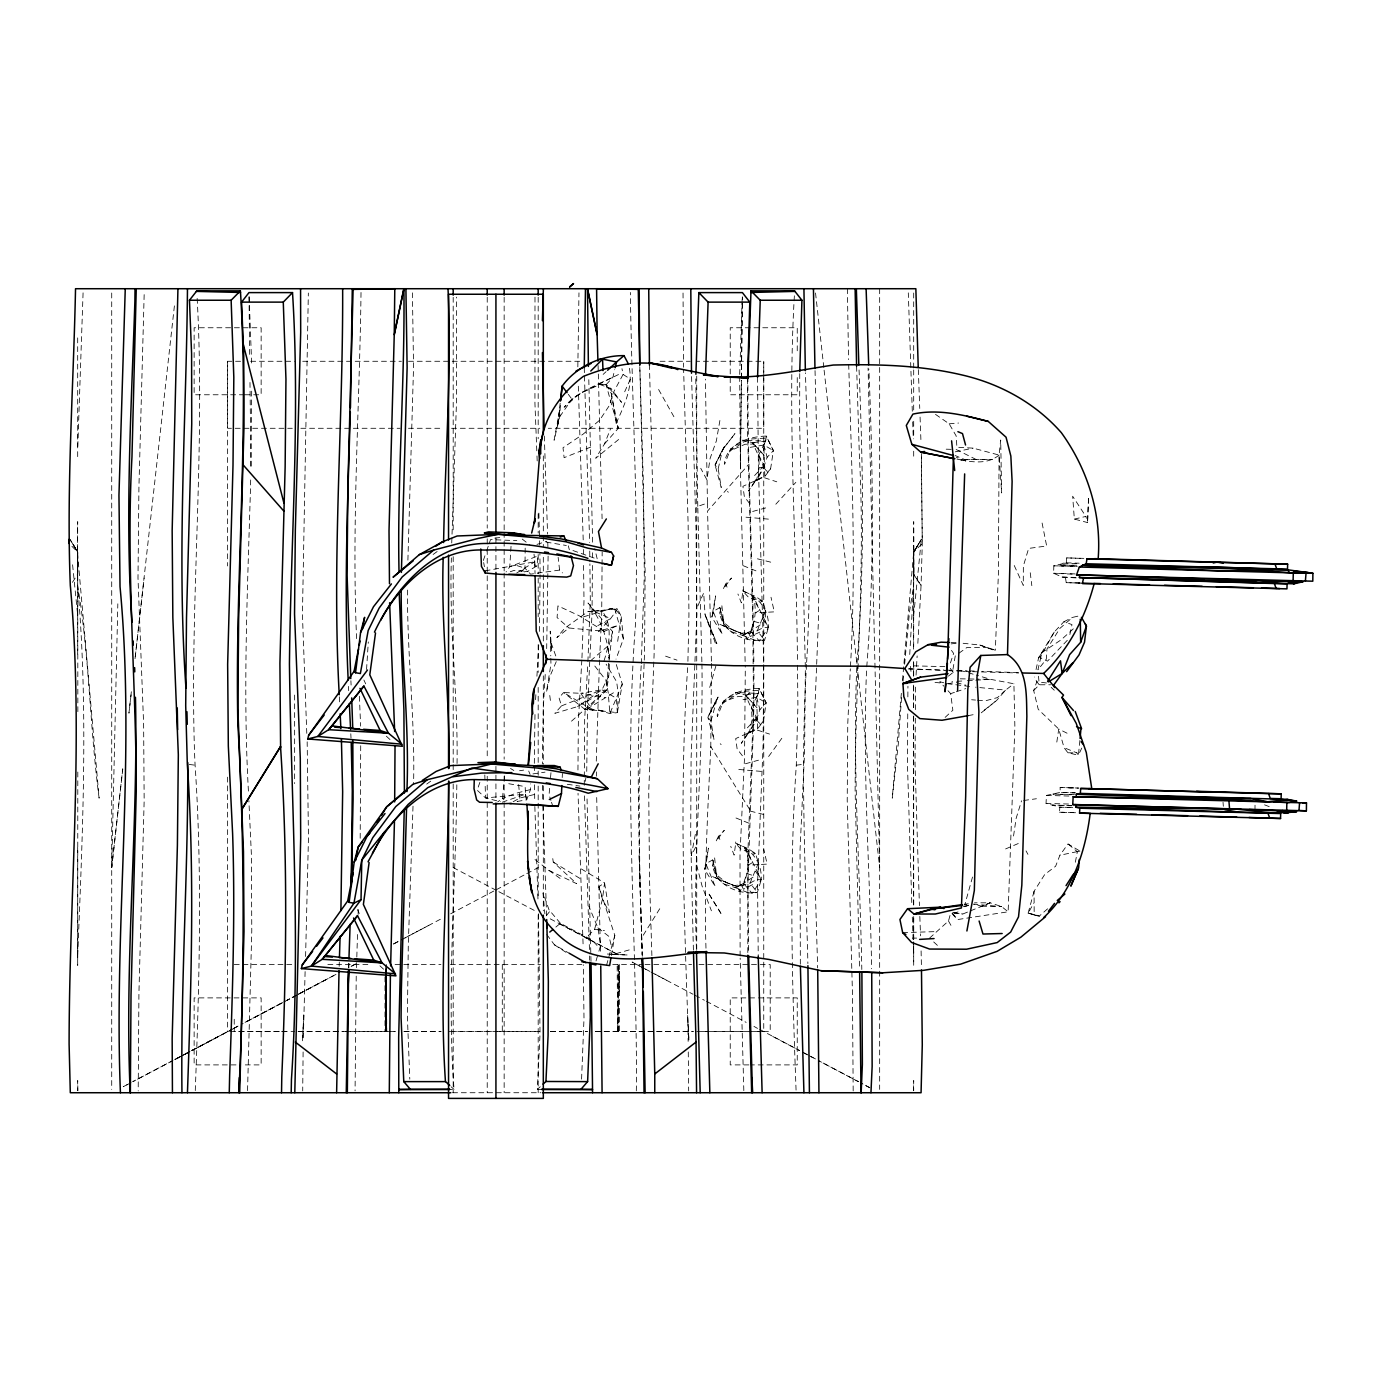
<?xml version="1.0" encoding="UTF-8"?>
<svg xmlns="http://www.w3.org/2000/svg" width="1382" height="1382" viewBox="0 0 1382 1382"><rect width="100%" height="100%" fill="white"/><g stroke="black" fill="none" stroke-linecap="round" stroke-linejoin="round"><path stroke-width="0.75" stroke-dasharray="5 3.75" d="M77.807 772.02L77.686 965.413L77.686 845.162M77.858 711.661L77.686 552.074L70.983 541.018M240.554 361.272L227.633 361.272L227.633 428.282L292.293 428.282M763.745 378.012L763.745 428.282L548.291 428.282M763.745 375.921L763.745 361.272L696.718 361.272M385.785 977.955L385.682 1031.577L385.785 977.489M385.803 975.813L385.803 969.387L385.543 1031.577M385.785 975.968L385.872 969.179M739.698 376.526L740.407 468.049L745.261 667.091M739.698 374.436L742.238 296.802M799.746 373.658L799.642 423.946L805.326 667.074M77.686 563.2L77.547 574.739L77.686 521.653L77.409 552.074L99.124 798.157C89.761 727.571 89.484 655.984 77.686 585.726M385.682 1014.146L386.079 977.091L385.958 1031.577L385.958 977.35M618.48 1031.577L618.359 964.55M683.036 293.019L683.572 367.249M747.558 379.014L747.368 425.829L752.741 619.499L753.535 707.411L747.904 851.761L747.8 953.044M77.686 654.014L77.686 552.074L70.033 539.481L77.686 552.074L77.686 578.35M577.831 366.852L578.972 292.846M584.258 785.287L584.31 778.895M584.31 776.77L584.672 719.348L587.782 663.861M935.51 414.375L949.175 423.825L956.154 435.917L956.914 447.215L973.153 448.148L999.065 455.075L1001.656 492.959L1000.689 440.012L999.065 455.075L998.391 573.996L995.334 650.231L987.007 647.553L967.02 647.432L958.624 653.427M386.355 1012.937L386.753 1031.577L386.373 968.747L386.252 975.053M711.454 663.325L710.78 747.766C707.429 814.896 703.939 882.079 706.012 949.33M907.749 713.872L907.404 762.76L911.826 904.329M907.853 696.873L907.939 686.232M915.35 718.243L915.039 763.572L919.427 905.642M915.402 709.605L915.558 685.852M577.952 769.981L578.367 721.49L581.839 660.009M592.412 565.445L592.032 612.796L587.488 709.553L586.745 771.432M592.481 556.981L592.533 552.748M592.619 542.159L588.801 379.238M602.051 566.81L601.688 615.474L599.633 657.867M602.068 564.702L602.172 552.023M618.359 983.328L618.082 1012.799L618.618 964.55M701.935 663.999C703.438 759.115 692.693 853.955 696.442 949.088M456.82 784.803C455.853 886.311 446.611 987.905 454.022 1089.396L449.876 1089.396M457.045 763.486C458.064 696.994 449.461 630.797 451.206 564.271L451.361 557.879M539.498 631.419L540.068 574.774M540.086 572.666L539.896 553.612M303.107 1051.961L302.71 1090.916M407.517 590.045C407.034 655.016 415.274 719.728 413.546 784.751M407.897 560.142L413.546 366.852L412.406 292.846M740.407 464.024L741.391 380.465M741.408 378.322L742.359 296.888L741.443 378.184M740.407 468.049L741.408 380.326M1254.994 809.178L1255.029 805.222M619.43 991.36L619.43 971.391M619.291 981.583L619.43 971.667M618.22 1004.489L617.685 1031.577L617.149 964.55M518.647 784.596L519.839 798.036L517.334 801.284M706.064 864.199L704.595 869.347L708.413 848.185L706.064 864.199L715.271 886.605L704.595 869.347L706.738 863.232L712.594 859.932L716.567 876.378L714.58 857.272L712.507 865.391C715.876 885.603 739.024 895 757.353 892.547L761.223 879.85L758.269 873.873L758.476 862.834L755.418 853.489L748.025 848.548L735.673 843.383L735.898 838.874M713.319 611.846L711.816 617.063L715.617 595.901L713.319 611.846L722.354 634.442L711.816 617.063L713.941 610.948L719.815 607.648L723.788 624.094L721.801 604.988L719.711 613.107C723.08 633.319 746.228 642.716 764.557 640.263L768.427 627.566L765.473 621.572L765.697 610.55L762.622 601.205L755.228 596.264L742.877 591.081L743.101 586.59M815.034 370.618L819.215 533.055L818.541 617.478L813.048 754.727L813.981 845.335L817.66 967.936M913.467 649.16L913.692 552.074L921.345 539.481L913.692 615.336M144.16 294.625L138.926 487.207L137.993 577.814L143.624 723.909L144.16 800.558L138.926 993.157L138.2 1090.916M361.013 292.466C359.596 408.64 351.46 524.866 356.711 641.023M360.184 838.252L360.719 745.278M517.11 801.474L526.697 799.832L530.533 789.554L530.653 783.853M618.22 996.18L618.359 989.754M687.908 661.339L688.944 614.8L688.132 524.21L683.606 369.357M847.356 288.717L848.565 359.614M913.467 1090.709L913.692 1080.534L913.692 1090.709M83.075 292.863L77.686 449.547M122.773 768.928L111.717 867.568L117.833 603.813M250.678 479.969L250.436 489.884C247.516 590.632 242.783 691.57 248.484 792.318M636.307 1090.864L636.532 1079.204C636.204 927.564 623.956 775.838 635.461 624.318C638.881 513.689 631.885 403.095 630.365 292.466M913.692 579.956L913.692 563.2L913.692 574.463M413.011 806.19L408.312 943.837L407.379 1016.616L409.798 1079.152M451.741 542.953L456.44 403.319L456.388 297.13M525.177 548.118L524.987 568.209L530.584 574.152L559.589 570.075L562.457 572.891M560.176 403.233L557.482 426.744L559.986 408.398L554.096 440.236L559.779 416.638L560.384 404.339M1034.064 891.304L1028.122 913.174L1039.73 916.525L1034.185 914.815L1034.064 891.304L1044.74 874.461L1055.623 866.238L1059.908 855.233L1068.01 843.936L1079.912 851.07L1059.908 855.233M534.989 297.13L534.938 403.319L536.907 453.832M534.989 714.563L534.316 763.486M856.736 667.61C852.59 768.271 859.95 868.881 861.815 969.508M305.111 971.598L303.245 1041.406M853.178 1090.916L852.452 993.157L847.218 800.558L847.753 723.909L850.327 668.836M866.514 670.961C862.351 770.258 869.986 869.503 871.627 968.765M195.277 1090.588C199.319 982.17 202.411 873.545 195.087 765.179L194.551 753.259C189.61 600.755 205.745 448.269 197.004 295.817M247.551 1090.657L251.783 930.829L251.369 854.18L248.881 800.679M305.595 956.482L308.462 837.561L307.167 741.823M339.16 966.346L339.298 962.062M356.228 976.124L355.07 1090.864M356.487 967.625L356.746 959.108M356.815 956.983L357.593 931.468M358.111 914.452L358.301 908.078M348.679 967.452L348.817 963.185M511.029 546.339L509.768 566.793L506.071 571.941M913.692 578.35L913.83 574.463L921.068 585.45L917.734 645.256M504.637 775.82L502.461 798.571L497.641 801.957M77.686 955.359C82.609 833.26 88.413 710.814 77.945 588.801M794.374 295.817C787.222 418.228 796.654 540.707 797.449 663.135M951.991 913.588L957.45 919.583L1008.134 911.792L1014.872 726.707L1013.904 683.762L990.6 679.339L976.297 675.107M800.333 964.204L800.04 849.878L804.6 751.773L805.343 669.216M562.215 777.513L562.405 773.505M641.196 665.727C636.67 739.232 638.242 812.91 640.16 886.467M641.3 663.585L644.306 574.998L643.511 487.086L639.745 364.33M687.666 667.696C679.668 783.248 683.554 899.112 687.597 1014.733L688.944 1040.871L687.597 1014.733M797.483 665.278L797.898 706.202L796.291 765.179C788.967 873.545 792.059 982.17 796.084 1090.588M806.535 664.483C800.869 759.167 804.566 854.076 807.554 948.795L807.883 963.565M806.639 662.323C812.236 565.894 808.418 469.258 805.43 372.812M850.431 666.711C856.391 565.825 851.606 464.749 848.686 363.863M1072.76 807.554L1059.821 807.174L1046.036 803.426L1046.416 795.41L1060.184 792.404L1075.248 792.802M599.529 659.991L596.281 761.154M303.781 1014.733L302.433 1040.871L303.504 1020.901M587.903 661.736L590.304 600.203L589.889 563.873M609.117 659.041L612.606 631.609L588.006 603.018C607.665 627.618 613.591 659.991 606.249 690.309L577.59 706.565L554.838 713.337L561.472 705.908L559.036 697.737L563.614 692.537L584.672 709.173L598.32 710.054L609.877 713.596L617.357 712.628L618.359 694.697L616.666 681.81L606.145 664.189M909.736 654.463L913.433 588.801M916.059 675.159L917.13 655.932M535.577 699.672L536.078 691.138M536.924 676.213L538.773 644.219M545.216 674.451L543.247 708.897L542.366 764.021M546.685 648.624L548.118 555.27M581.96 657.901L583.999 600.738L583.515 562.267M866.756 666.78C874.633 567.691 872.958 468.222 868.863 368.994M856.978 663.498C864.89 564.875 863.111 465.872 858.93 367.111M1075.559 812.737L1059.528 812.201L1059.821 807.174L1072.726 807.468M366.558 669.51L368.303 641.922M581.58 1079.152L583.999 1018.482L583.308 964.774M604.055 660.682C609.237 644.841 613.142 624.94 601.913 610.775L588.179 611.466L564.823 628.136L556.877 637.568L568.883 627.981L604.314 631.315L617.996 625.441L598.561 631.401L610.637 618.583L617.581 609.082L614.454 608.011L601.913 610.775L614.454 608.011L621.174 616.234L623.386 638.968L616.009 659.128M549.621 788.345L549.069 794.736L550.917 800.403M550.537 777.669L551.09 771.26M608.581 663.274L606.249 690.309L587.609 708.776L614.869 691.898M901.358 693.315L892.254 798.157L898.283 744.138L901.669 695.975M902.481 680.48L903.793 665.502M903.966 663.36L913.692 552.074L921.345 539.481L913.83 551.954L913.83 574.739L913.692 552.074L922.278 543.506L921.379 455.853M524.158 571.854L527.907 571.267L536.993 565.877L537.909 555.927L509.768 566.793M903.051 681.188L903.845 672.74M904.623 664.276L909.546 611.449L913.692 585.726M1076.129 577.918L1062.119 577.054L1053.637 573.254L1053.827 565.808L1066.248 562.82L1066.731 557.896L1083.851 558.363M1079.912 740.424L1078.409 755.211L1067.923 752.775L1064.088 747.697L1058.733 729.04L1038.227 709.294L1033.684 690.534L1036.794 681.758L1034.427 677.025M111.717 867.568L122.722 768.928M131.342 691.743L128.941 713.181L131.186 693.885M174.408 305.871L134.935 659.577L144.16 578.073M710.78 747.766L710.78 746.556L749.787 809.679M765.473 621.572L753.294 596.471C757.371 610.999 754.572 626.236 747.265 639.227L744.397 634.58L719.521 624.198L744.397 634.58L750.668 631.056L759.357 641.11L768.427 627.566C769.532 610.308 758.683 596.575 742.877 591.081L741.339 602.863L737.936 594.018M758.269 873.873L746.073 848.755C750.167 863.284 747.351 878.52 740.044 891.511L737.193 886.864L712.3 876.482L737.193 886.864L743.464 883.34L752.136 893.394L761.223 879.85C762.328 862.593 751.48 848.859 735.673 843.383L734.118 855.147L730.732 846.302M1013.542 836.006L1016.15 818.265L1021.557 800.783M1056.815 742.082L1058.733 729.04L1069.651 734.498M749.597 503.48L744.362 496.691L742.911 486.309L764.868 476.41L770.586 468.913L773.384 450.618L766.284 436.056C748.75 436.66 727.588 442.966 724.393 462.901L724.617 464.266L730.819 448.494M742.393 755.764L737.142 748.992L735.69 738.593L757.647 728.694L763.382 721.214L766.181 702.902L759.081 688.357C741.547 688.944 720.385 695.25 717.189 715.185L717.413 716.55L723.615 700.778M617.685 641.334L621.174 616.234L617.581 609.082L588.179 611.466L596.506 612.485L610.637 618.583L595.918 626.685M592.861 710.141L563.614 692.537L580.682 693.298L592.861 710.141L584.672 709.173L617.357 712.628L622.245 683.986L615.836 663.049M611.362 955.532L614.817 935.441L598.907 886.657L604.556 882.873L609.41 912.604L602.466 899.216L598.907 886.657M955.273 655.828L952.302 673.086L946.549 677.577M719.901 420.491L716.342 440.962L710.123 458.358L706.893 479.796L700.743 468.273M695.336 834.365L691.259 855.665L696.407 845.663L696.891 865.944L702.073 886.069L711.402 910.79M1075.334 862.247L1077.355 851.727L1068.01 843.936M585.191 781.366L585.916 777.824M1069.875 634.511L1071.983 624.595L1063.915 621.727L1054.207 632.075L1038.573 657.867L1035.256 673.189M764.868 476.41L764.419 465.25L767.114 457.304L773.384 450.618L766.284 436.056L765.559 441.169L758.701 454.954L759.271 467.582L756.472 480.608L763.831 467.582L752.585 442.689L742.79 440.184L743.24 442.516L729.99 450.895L745.088 444.261L752.896 444.019L756.8 440.547M757.647 728.694L757.215 717.534L759.91 709.605L766.181 702.902L759.081 688.357L758.355 693.453L751.497 707.238L752.067 719.867L749.269 732.892L756.628 719.884L745.364 694.973L735.587 692.468L736.036 694.8L722.769 703.179M606.525 965.344L614.817 935.441M718.191 468.809L722.561 449.668L734.879 433.706L722.561 449.668L715.081 465.026L721.249 487.552L718.191 468.809L715.081 465.026L725.36 444.728L715.081 465.026M1073.33 628.827L1061.272 639.728L1041.942 652.58L1037.934 669.838L1046.278 659.283L1046.986 648.97L1059.908 628.378L1072.484 617.409L1080.43 615.577M618.48 374.539L579.766 393.559L564.15 407.224C572.96 395.995 586.054 390.121 598.441 383.868L606.076 384.766L612.917 377.217L614.731 369.581M612.606 631.609L608.339 647.899L608.495 657.504M597.007 945.426L592.032 940.054L585.709 938.136L594.606 929.326L602.466 899.216L604.556 882.873L581.356 868.967M929.55 938.136L948.501 920.982L950.574 913.364M710.97 721.093L717.431 697.616L707.86 717.327L714.028 739.836L710.97 721.093L707.86 717.327L718.087 697.046L707.86 717.327M972.513 877.034L964.688 905.158L968.627 904.225M709.726 687.441L715.859 666.038M596.022 960.939L598.32 953.183M598.907 951.248L600.634 945.426L597.922 927.84L588.784 906.177M950.436 662.963L953.597 653.392L950.436 648.901M483.32 560.505L485.946 552.904M486.585 551.003L490.524 539.602L516.833 540.638M479.865 782.367L477.153 790.193L485.548 797.95L500.457 801.715M765.697 610.55L757.284 630.745L742.272 635.271L730.732 631.522L726.777 627.774L719.711 613.107M758.476 862.834L750.081 883.029L735.069 887.555L723.529 883.824L719.573 880.058L712.507 865.391M622.245 683.986L609.877 713.596L608.184 692.278L605.852 680.134L593.172 663.965M618.635 439.476L595.711 458.254L604.521 443.881L610.498 428.938M754.589 475.546L764.419 465.25L763.883 444.987L766.768 438.008L751.117 439.01L734.481 445.781L728.124 453.434M747.386 727.83L757.215 717.534L756.662 697.271L759.564 690.292L743.913 691.294L727.278 698.065L720.903 705.718M556.255 661.633L550.312 675.435L546.443 692.071L550.952 664.103L550.813 657.936M604.521 443.881L618.324 428.282L616.199 423.22C624.578 404.701 634.338 384.714 628.378 363.932M624.699 391.762L630.365 379.083L623.075 374.436L621.969 368.666M697.772 606.042L703.697 592.982L705.045 614.575L715.997 644.945M1081.778 748.094L1078.409 755.211L1076.872 752.879L1064.088 747.697M608.823 675.867L601.982 689.808L577.59 706.565M725.654 584.068L723.183 589.112L731.527 578.039L725.654 584.068L727.588 588.248M718.45 836.352L715.98 841.396L724.306 830.323L718.45 836.352L720.368 840.532M623.075 374.436L613.47 392.35L609.514 405.272L599.633 420.214L583.204 434.086L563.01 447.733L564.115 457.667L590.77 447.06M1054.207 632.075L1040.041 657.694L1047.521 661.132L1067.595 639.987M1034.185 914.815L1028.122 913.174L1033.753 903.172M917.579 545.648L913.83 551.954L913.692 521.653L913.692 649.713M643.217 935.269L660.337 907.784M1038.573 657.867L1041.942 652.58M754.918 481.057L748.508 491.042L754.883 481.869L761.309 477.792L754.918 481.057L763.831 467.582L767.528 472.333L770.586 468.913M747.697 733.341L741.288 743.326L747.679 734.17L754.106 730.076L747.697 733.341L756.628 719.884L760.325 724.634L763.382 721.214M72.417 582.358L77.409 574.601M559.779 416.638L571.958 399.208L581.632 392.713L599.909 384.49L610.965 388.567L621.52 402.317L606.076 384.766L598.441 383.868L612.917 377.217M768.617 756.507L783.093 736.537M546.702 915.264L549.431 911.774M981.272 712.818L996.629 700.449L1005.647 690.084L1013.904 683.762M711.402 661.218L707.567 511.064L748.18 464.957M775.82 504.223L795.842 482.353M1033.684 690.534L1039.281 684.781L1050.648 684.764M603.139 374.401L606.111 371.637M945.115 717.396L952.854 710.227L950.661 693.643L945.236 687.7M540.224 1086.753L537.356 1089.396L540.034 1033.909L538.462 913.778M571.509 721.162L606.249 690.309L601.982 689.808L580.682 693.298L604.988 697.513M749.58 692.848L745.693 696.303L737.867 696.563L727.312 700.311M1047.608 908.82L1039.506 915.869L1028.122 913.174M520.91 571.733L524.987 568.209L515.451 565.1M590.632 660.734L608.218 645.757M555.858 927.063L560.401 923.314L592.032 940.054M984.226 710.21L996.629 700.449M433.102 554.476L438.129 550.813M426.692 784.095L431.72 780.433M999.065 455.075C987.456 464.888 971.339 462.054 957.64 459.342M744.397 634.58L750.668 631.056L754.088 621.399L759.184 622.885M737.193 886.864L743.464 883.34L746.867 873.683L751.981 875.169M719.815 607.648L723.667 622.453L733.376 630.296L741.097 633.267L748.388 632.541L761.171 624.267M712.594 859.932L716.446 874.737L726.172 882.58L733.894 885.551L741.167 884.826L753.95 876.568M516.678 573.029L534.765 561.8L534.022 554.147M513.137 801.733L519.839 798.036L534.817 794.391M131.117 1082.693L123.274 1086.701L130.91 1082.693M172.923 1060.564L132.776 1081.674L172.819 1060.564M231.969 1029.417L192.029 1050.527L237.549 1026.394M298.322 994.228L336.5 974.12L245.236 1022.369L285.176 1001.259M233.869 1028.398L237.669 1026.394M298.477 994.228L325.081 980.149M191.77 1050.527L231.727 1029.417M233.627 1028.398L243.146 1023.388M245.046 1022.369L285.003 1001.259M393.576 943.975L403.095 938.948M404.995 937.946L443.052 917.838M450.67 913.813L494.428 890.699M496.328 889.697L524.866 874.616M526.767 873.614L538.185 867.568M182.528 1055.554L174.909 1059.562L190.042 1051.529L184.428 1054.535M393.542 943.975L399.26 940.952M401.16 939.95L431.633 923.867M191.873 1050.527L218.546 1036.448M755.142 481.005L761.309 477.792M747.921 733.289L754.106 730.076M752.534 884.618L743.481 889.248L741.167 884.826M1063.915 621.727L1072.484 617.409M969.473 686.439L947.776 683.745L952.561 681.585M759.789 632.144L750.219 636.463L748.388 632.541M760.636 602.068L762.622 601.205L748.785 597.611L742.877 591.081M753.432 854.352L755.418 853.489L741.581 849.895L735.673 843.383M1005.612 848.928L1021.246 842.26M954.167 913.07L962.736 914.038L968.627 911.636M970.596 910.824L990.203 902.826L1001.622 906.592L1008.134 911.792M561.472 705.908L601.982 689.808L616.407 698.325L617.357 712.628M964.705 906.73L968.627 905.175M981.635 906.195L1001.622 906.592L973.584 904.156L981.635 906.195L990.203 902.826L974.517 902.826M510.252 571.751L513.862 570.472L527.907 571.267M701.883 661.84L697.789 506.382L707.429 503.031L705.425 379.186M502.305 802.199L525.471 794.184L525.16 786.617L508.749 783.715M583.636 616.787L609.721 609.065M950.661 693.643L954.444 692.365M956.327 691.743L965.776 688.582M536.959 544.404L546.771 541.295M613.332 954.426L627.687 954.997L607.216 954.012L613.332 954.426L629.466 949.831M752.654 511.461L765.68 507.92M745.434 763.762L758.459 760.204M953.995 913.036L958.037 911.965M1077.355 851.727L1079.912 851.07M530.533 789.554L515.175 793.475L502.461 798.571L506.848 801.577M963.358 906.713L969.49 905.175M1074.35 519.079L1085.872 516.436L1087.548 522.569L1074.35 519.079L1072.657 496.224L1085.872 516.436M955.29 451.828L973.153 448.148M968.195 715.617L976.158 714.149M485.117 570.87L534.765 561.8L535.007 566.188L536.993 565.877M750.184 447.353L763.883 444.987L773.384 450.618M742.98 699.638L756.662 697.271L766.181 702.902M947.776 683.745L954.668 682.622M519.546 770.741L523.623 770.12M532.934 773.903L545.026 772.141M964.152 904.329L968.298 903.724M1023.682 800.489L1036.414 798.744M951.162 643.891L957.018 643.114M796.291 765.179L804.065 764.246M752.585 442.689L764.229 455.524L752.585 442.689L765.559 441.169L742.79 440.184M745.364 694.973L757.025 707.826L745.364 694.973L758.355 693.453L735.587 692.468M494.773 538.116L503.031 537.201M526.697 799.832L525.471 794.184L485.548 797.95L485.082 783.318M949.175 423.825L958.555 423.047M964.999 459.705L992.414 459.394L964.999 459.705L955.204 455.542M956.793 681.326L965.241 680.825M967.348 680.704L973.688 680.324M975.796 680.203L990.6 679.339L976.435 679.098M902.671 932.625L937.359 931.572M250.678 361.272L294.642 361.272M302.71 361.272L401.385 361.272M408.485 361.272L582.893 361.272M660.095 361.272L690.326 361.272M244.389 394.768L194.136 394.768L194.136 327.759L261.146 327.759L261.146 394.768L244.873 394.768M300.844 428.282L400.054 428.282M408.485 428.282L443.173 428.282M451.551 428.282L539.826 428.282M234.232 964.55L292.345 964.55M327.845 964.55L369.771 964.55M395.062 964.55L440.927 964.55M450.411 964.55L540.483 964.55M550.606 964.55L583.066 964.55M612.762 964.55L642.872 964.55M645.031 964.55L691.57 964.55M698.981 964.55L770.206 964.55L770.206 1031.577L701.14 1031.577M385.82 977.229L386.217 998.063M229.757 1031.387L294.642 1031.387M298.685 1031.387L348.212 1031.387M350.354 1031.387L395.58 1031.387M404.183 1031.387L440.789 1031.387M451.551 1031.387L539.826 1031.387M550.589 1031.387L587.195 1031.387M595.797 1031.387L692.693 1031.387M696.718 1031.387L763.745 1031.387L763.745 361.272M279.423 1031.577L234.232 1031.577L234.232 1018.845M281.565 1031.577L290.168 1031.577M298.063 1031.577L343.496 1031.577M345.621 1031.577L396.409 1031.577M403.907 1031.577L441.169 1031.577M448.943 1031.577L498.038 1031.577M499.334 1031.577L541.157 1031.577M550.537 1031.577L587.436 1031.577M595.297 1031.577L693.695 1031.577M236.011 1064.9L194.136 1064.9L194.136 997.89L261.146 997.89L261.146 1064.9L244.389 1064.9M748.871 1064.9L730.232 1064.9L730.232 997.89L797.241 997.89L797.241 1064.9L750.944 1064.9M452.553 1092.73L540.984 1092.73M759.271 467.582L763.831 467.582M752.067 719.867L756.628 719.884M912.293 938.102L916.612 938.102M1067.923 752.775L1076.872 752.879M960.265 678.821L974.414 679.063M1076.889 565.255L1059.804 564.944L1077.044 565.549M1065.47 577.624L1066.23 582.668L1083.108 583.169M1071.672 805.464L1052.393 805.119L1071.603 805.81M908.302 668.94L944.027 670.028M1074.436 794.546L1052.894 794.08L1072.087 794.823M1062.119 577.054L1077.217 577.469M1066.23 582.668L1080.396 583.014M1075.542 582.928L1079.791 583.049M944.873 666.66L910.479 665.761L911.17 673.846M1018.275 672.602L981.928 671.341M1075.179 792.923L1060.184 792.404L1060.132 787.515L1078.927 788.051M1046.036 803.426L1071.879 804.117M1066.248 562.82L1079.169 563.182M1075.317 566.43L1053.827 565.808L1077.252 566.465M970.579 671.617L949.503 670.754M972.669 671.669L1018.638 672.999M1060.132 787.515L1077.2 787.982M1046.416 795.41L1072.017 796.136M1059.528 812.201L1076.647 812.668M1075.11 573.91L1053.637 573.254L1075.179 574.307M946.204 449.185L954.15 449.426M1066.731 557.896L1083.022 558.432M1063.069 563.165L1078.133 563.631M946.134 670.097L954.53 670.374M956.62 670.443L967.124 670.806M969.214 670.875L975.519 671.082M1068.234 787.775L1078.357 788.12M951.023 642.561L958.97 642.855M909.097 668.75L947.378 670.65M971.615 699.758L975.537 700.052M977.489 700.208L985.314 700.829L997.493 697.582L1005.647 690.084L975.554 687.182M745.986 517.196L770.707 519.321M738.783 769.48L763.486 771.588M963.133 643.286L979.803 645.014L995.334 650.231M935.027 682.397L943.526 683.295M189.248 764.471L195.087 765.179M1046.519 683.002L1036.794 681.758L1039.281 684.781L1038.504 676.247M594.606 929.326L604.452 930.604M567.294 784.285L579.887 786.099M952.872 912.517L962.736 914.038M546.149 542.09L566.309 545.493M598.32 710.054L606.715 711.713M956.949 459.083L965.845 460.949L956.413 457.338M943.785 682.76L939.795 681.758L943.871 686.215M757.44 558.812L770.724 562.163M750.236 811.096L763.52 814.447M956.344 682.604L965.776 685.161M959.954 670.287L974.258 674.502M764.505 477.775L776.77 481.8M757.301 730.076L769.549 734.084M665.588 656.156L677.042 660.147M572.96 550.537L597.266 559.174L594.761 548.689M979.803 645.014L995.817 650.974M1264.513 804.842L1270.179 806.984M742.272 635.271L754.175 639.952L764.557 640.263L757.284 630.745L763.762 627.273L768.427 627.566L761.845 617.668M735.069 887.555L746.971 892.236L757.353 892.547L750.081 883.029L756.541 879.557L761.223 879.85L754.641 869.952M743.188 565.704L757.906 571.63M735.984 817.989L750.702 823.914M535.024 859.552L548.896 870.366L576.657 883.685L553.249 862.057L552.524 856.805M956.137 449.495L975.329 459.049M559.745 923.867L618.79 955.031M643.563 968.091L632.127 962.062L639.659 966.087M645.463 969.093L653.081 973.118M654.999 974.12L666.418 980.149M772.711 1036.448L799.383 1050.527M807.002 1054.535L801.284 1051.529L816.676 1059.562M808.902 1055.554L816.52 1059.562M858.429 1081.674L818.42 1060.564L858.481 1081.674M453.192 867.568L496.95 890.699M498.85 891.701L536.907 911.809M550.226 918.84L618.721 955.031M641.559 967.089L649.16 971.114M651.06 972.116L692.987 994.228M694.956 995.23L704.388 1000.257M706.375 1001.259L746.142 1022.369M753.95 1026.394L757.526 1028.398M759.651 1029.417L799.573 1050.527M546.754 934.543L554.424 944.804L569.246 953.269M553.249 862.057L579.956 878.451M604.314 631.315L578.92 615.612L557.931 605.886L557.084 617.564L568.883 627.981M510.511 768.461L513.845 770.517M554.424 944.804L568.918 954.219M548.896 870.366L560.712 878.866M606.076 384.766L611.276 393.404L618.324 428.282L606.076 384.766L610.965 388.567M597.922 927.84L609.03 936.512L611.898 948.225M522.241 539.084L530.17 545.303M727.433 491.491L728.366 492.217M720.229 743.775L721.145 744.518M451.154 1086.805L454.022 1089.396M386.338 736.191L390.985 740.458M379.929 965.811L386.114 971.511M933.714 941.954L937.86 945.789M1051.166 687.338L1054.259 690.223M71.916 546.322L77.686 552.074M560.401 923.314L549 909.771L543.057 892.858L544.853 913.813M952.353 913.087L957.45 919.583M568.278 394.302L571.958 399.208M950.298 668.352L954.807 674.675M913.83 574.601L921.068 585.45L922.278 543.506L921.345 451.568M73.799 545.648L77.547 551.954M751.549 595.607L759.824 610.188L755.488 612.865L774.3 611.863L771.001 597.249M744.328 847.892L752.62 862.472L748.284 865.149L767.165 864.096L763.797 849.55M658.592 389.482L674.157 417.174M948.501 920.982L952.734 928.549M1026.031 850.897L1027.932 854.352M758.701 454.954L767.528 472.333M751.497 707.238L760.325 724.634M363.898 679.996L365.694 683.865M357.489 909.632L359.285 913.502M1014.233 565.497L1023.285 585.415L1023.354 565.981L1028.657 548.412L1046.658 545.994L1041.855 521.809M528.719 771.052L530.101 774.525M555.789 655.966L550.537 641.248L551.764 651.302L550.226 631.211L550.779 655.88M623.386 638.968L614.454 608.011M551.522 802.286L552.748 806.069M763.883 444.987L767.114 457.304M756.662 697.271L759.91 709.605M568.33 545.838L569.349 549.777M483.683 562.578L484.408 566.724M611.276 393.404L616.199 423.22M525.471 794.184L526.767 802.614M559.589 570.075L558.138 557.326M1030.246 572.753L1031.836 585.674M549.777 695.474L550.52 701.555M815.535 293.001L823.879 368.027M824.104 370.169L879.66 867.568L868.086 368.027M72.59 564.772L77.686 615.336M1223.035 802.32L1223.329 806.276M723.667 622.453L723.788 624.094M716.446 874.737L716.567 876.378M348.489 686.388L348.696 690.706M350.803 733.773L351.011 738.092M359.372 696.303L360.633 726.137M339.35 696.873L339.644 703.231M350.89 680.739L351.097 685.04M306.787 733.358L302.433 614.8L308.341 293.019M249.14 296.802L251.662 363.915M544.318 436.021L547.566 534.091M536.993 455.939L537.235 462.262M537.961 898.956L534.765 804.013M918.322 369.65L919.756 408.45M920.067 417.07L921.017 442.931M919.825 916.421L920.55 935.821M921.103 950.902L921.448 967.953M912.293 411.231L908.302 292.863M912.69 421.873L913.312 438.906M912.293 917.078L913.312 944.735M913.381 946.86L913.692 955.359M583.066 943.837L578.039 793.32M642.284 956.223L639.089 853.765L642.233 954.962L639.883 881.647L639.089 791.04L644.582 651.924L645.118 570.714L639.814 367.215M484.806 774.957L485.013 781.227M856.598 366.351L859.414 456.924C865.512 568.52 855.199 679.909 855.13 791.454L859.552 969.438M743.827 1090.657L740.165 958.089M693.401 950.108L690.689 838.218L691.086 758.476L696.839 614.126L696.044 530.101L691.553 375.386M651.889 955.636L649.54 879.643L648.728 791.713L654.101 654.481L654.757 570.04L649.454 365.194M598.078 365.504L598.268 371.879M598.337 374.021L602.086 518.716M697.789 506.382L695.768 378.513M687.873 1020.901L688.132 1041.406M547.79 542.556L547.894 546.788M546.616 915.817L542.815 804.531M584.258 367.664L584.413 374.004M584.465 376.111L589.665 542.504M578.315 386.2L583.239 540.898M584.517 795.877L589.596 953.874M538.876 513.085L539.533 538.686M539.585 540.811L539.688 545.078M385.682 965.362L385.837 971.65M385.889 973.74L386.079 982.118M385.958 989.616L386.355 1031.577M77.547 574.463L77.686 579.956M534.765 561.8L535.041 573.858M77.893 1090.709L77.686 1080.534L77.686 1090.709M740.113 955.999L740.009 854.18L744.553 756.731L745.295 669.251M591.012 961.388L587.005 797.276M600.462 951.213L596.644 795.462M707.429 503.031L707.567 511.064M386.079 989.616L386.355 1006.511L386.269 977.143M688.271 1051.961L688.668 1090.916M589.613 955.981L589.665 960.179M583.359 549.449L583.411 553.716M747.904 376.768C747.455 492.389 755.781 607.89 753.535 723.494L747.904 882.58L748.647 953.666M596.402 771.882L596.454 776.166M589.751 551.055L589.872 561.731M542.608 785.339L542.798 802.406M534.35 765.611L534.437 774.145M534.558 784.803L534.73 801.871M249.019 296.888L249.71 356.884M249.987 382.469L250.971 468.049L251.697 389.154M757.561 377.321L758.373 465.233L763.728 661.442L763.054 746.021L757.561 883.253L758.234 956.171M386.355 964.55L386.373 970.838M386.373 972.945L386.494 1021.125M913.485 661.563L913.502 677.18M913.502 685.092L913.519 708.638M913.519 715.98L913.657 905.746M913.675 916.542L913.692 965.413L913.692 941.798M913.692 293.001L913.692 368.061M913.692 369.961L913.692 410.955M913.692 421.251L913.692 438.837M913.692 451.188L913.692 459.74M913.692 662.6L913.692 677.629M913.692 686.232L913.692 707.705M913.692 716.308L913.692 905.296M913.692 918.166L913.692 939.639M879.66 288.717L879.66 1089.396M797.241 350.786L797.241 327.759L730.232 327.759L730.232 394.768L797.241 394.768L797.241 373.831M696.718 376.129L696.718 949.538M619.43 964.55L619.43 1031.577M618.082 964.55L618.082 1031.577M543.316 455.939L543.316 533.556M543.316 535.715L543.316 546.495M543.316 557.274L543.316 641.352M543.316 675.85L543.316 764.246M543.316 785.805L543.316 803.046M543.316 805.205L543.316 910.842M538.185 297.303L538.185 438.768M538.185 513.776L538.185 533.072M538.185 554.51L538.185 573.789M538.185 578.073L538.185 616.683M538.185 644.565L538.185 672.429M538.185 687.441L538.185 762.501M538.185 771.07L538.185 775.371M538.185 786.082L538.185 801.094M538.185 803.236L538.185 897.592M538.185 914.746L538.185 1092.73M504.154 297.268L504.154 530.291M504.154 532.433L504.154 547.41M504.154 549.552L504.154 570.956M504.154 573.098L504.154 759.184M504.154 776.287L504.154 1092.73M502.288 964.55L502.288 1031.577M495.931 537.874L495.931 570.213M495.931 766.388L495.931 800.886M487.224 297.268L487.224 528.149M487.224 538.842L487.224 547.41M487.224 549.552L487.224 759.184M487.224 776.287L487.224 1092.73M453.192 297.303L453.192 533.072M453.192 556.652L453.192 762.501M453.192 764.643L453.192 771.07M453.192 783.94L453.192 1092.73M385.008 976.901L385.008 1031.577M294.642 695.042L294.642 783.594M227.633 361.272L227.633 565.964M227.633 777.133L227.633 1031.387M111.717 293.001L111.717 1089.396M77.686 337.882L77.686 459.74M386.2 968.73L386.165 975.001L386.183 968.73M348.886 963.582L348.748 967.884L348.886 963.548M1088.515 498.47L1087.548 522.569L1088.515 498.47M296.577 995.23L287.076 1000.257L296.422 995.23M189.99 1051.529L174.65 1059.562L189.956 1051.529M355.537 964.066L349.819 967.089L355.433 964.066M541.502 1089.396L537.356 1089.396L541.606 1089.396M869.865 1087.72L860.33 1082.693L869.744 1087.72M720.903 913.312L708.189 892.668L720.903 913.312M716.809 643.597L705.045 614.575L716.809 643.597"/><path stroke-width="1.5" d="M448.545 781.486L448.545 1098.396L543.316 1098.396L543.316 915.16M448.545 768.547L448.545 555.115M448.545 540.017L448.545 294.245L543.316 294.245L543.316 434.38M584.258 367.664L585.467 288.717M799.746 371.568L801.923 300.24L794.546 290.859L750.996 290.859L747.904 376.768M809.42 1092.73L807.917 965.673M690.81 288.717L691.501 373.244M747.558 379.014L749.787 302.122L742.41 292.604L698.86 292.604L695.872 374.28M540.742 453.849C539.412 423.03 559.468 394.267 583.411 376.353C613.383 364.589 646.776 356.884 677.802 369.616M351.684 873.148L351.287 886.069L352.289 791.04L351.218 742.393M187.762 762.536C188.177 872.647 180.662 982.619 181.958 1092.73M300.568 288.717L300.689 332.406L295.333 530.101L294.539 614.126L300.291 758.476L300.689 838.218L294.798 1092.73M342.65 288.717C343.151 424.067 331.68 559.451 339.246 694.749M352.289 288.717L350.458 407.673M818.939 1092.73L817.712 970.078M450.808 1092.73L70.309 1092.73L69.1 1044.084C69.221 891.2 84.216 738.178 70.309 585.45C66.353 486.516 73.522 387.616 75.526 288.717L915.851 288.717L918.235 367.491M135.039 288.717L134.9 301.051C131.428 408.001 124.795 515.244 131.981 622.176M394.457 821.202L390.622 965.949M394.665 801.905L395.027 746.263M401.195 589.509C400.935 654.843 409.124 719.901 407.12 785.287L406.964 791.644M401.385 572.424L407.12 367.664L405.911 288.717M404.235 810.197L398.672 1037.381L398.793 1092.73M404.408 792.974L403.89 709.553L399.208 592.964M448.822 781.072C448.01 881.198 438.716 981.375 445.436 1081.484L449.737 1085.509M448.96 768.271C450.204 700.018 441.307 632.04 443.035 563.735L443.19 557.378M597.94 361.238L597.128 334.686L587.488 288.717L588.404 366.437M861.021 1092.73L859.621 971.581M1306.491 802.925L1073.158 796.706L1072.743 804.618L1306.387 810.819L1306.491 802.925L1302.414 802.752M1308.823 573.133L1312.9 573.288L1312.796 581.2L1076.543 574.929L1079.342 567.017L1086.183 563.77L1287.506 569.125L1287.644 564.184L1094.544 558.656M281.531 1092.73L281.79 1076.785C286.437 967.141 287.871 857.324 280.598 747.766L279.924 663.325L285.141 466.978L285.953 379.186L283.275 302.122L292.518 292.604C300.274 416.327 290.756 540.224 289.443 663.999C291.17 802.458 300.689 940.831 291.447 1079.342L291.187 1092.73M351.667 880.749L347.677 900.96L302.243 964.912L301.362 968.592L311.416 966.087L361.03 899.665L361.773 860.14L372.76 837.682L395.77 806.57L427.263 779.707L491.491 764.004L537.46 768.029L597.335 778.74L608.011 788.656L588.179 793.216C552.765 781.521 515.261 779.863 478.276 779.69C431.253 777.392 392.678 813.894 372.414 853.264M239.708 1092.73L244.009 931.503L243.474 851.761L237.842 708.759L238.637 619.499L244.009 425.829L243.733 355.606L241.591 302.122L248.967 292.604L292.518 292.604M229.257 1092.73L229.654 1075.041C232.435 994.591 235.372 914.038 232.608 833.536L228.324 746.021L227.65 664.258L233.005 465.233L233.817 377.321L231.14 300.24L240.382 290.859L196.831 290.859L189.455 300.24L191.597 353.723L191.735 423.946L186.501 617.754L185.706 705.666L187.313 764.246C194.741 873.614 191.269 983.293 187.451 1092.73M336.621 1092.73L339.022 970.648M390.398 974.085L389.292 1092.73M406.55 808.591L401.35 989.667L401.074 1017.549L403.769 1081.622L410.454 1089.396L449.876 1089.396L398.793 1089.517L410.454 1089.396M705.528 375.006L708.102 302.122L698.86 292.604M351.27 884.411L353.101 799.09L352.807 740.89M443.587 542.556C445.073 458.789 451.62 375.058 448.131 291.274L447.993 288.717M757.561 377.321L760.238 300.24L750.996 290.859M947.655 659.11L953.442 455.524L911.844 444.313L906.298 425.466L912.897 414.116C938.015 408.606 963.962 414.997 988.268 421.424L1006.044 437.196L1010.847 456.06L1012.108 481.454L1007.495 654.584C1028.07 668.249 1026.29 694.593 1026.861 716.325L1021.834 885.154L1018.517 916.871L1010.657 932.09L997.199 942.576L966.571 949.209L929.55 949.054L911.55 942.438L902.671 932.625L899.924 919.479L907.577 908.7L940.434 907.179L943.975 908.596M1286.659 810.422L1286.867 802.51M239.311 1077.597L238.913 1092.73C244.562 969.68 244.856 846.475 237.842 723.494C234.802 579.801 249.313 436.09 240.52 292.466L240.382 290.859M1079.791 808.211L1079.567 813.152L1280.544 818.49L1280.682 813.549L1079.791 808.211L1075.68 807.174L1075.835 804.583L1240.829 809.265M1196.622 791.247L1281.235 793.821L1281.097 798.744L1270.283 798.433L1268.538 793.579L1080.707 788.466L1080.327 793.406L1076.302 794.287L1076.215 796.861L1222.034 799.642L1267.657 801.767L1287.644 799.401L1296.644 801.111L1288.715 802.579L1273.979 802.009M351.494 881.647L351.736 873.078M351.857 868.777L352.289 853.765L351.823 868.846M474.251 780.605L474.009 788.69L476.669 799.953L479.571 802.251L492.199 802.493M542.418 320.659L543.385 288.717M1086.183 563.77L1086.978 558.846L1098.137 559.019C1101.765 514.018 1087.617 469.051 1061.307 432.635C1035.239 402.991 999.912 383.643 961.665 374.885C919.583 365.003 876.257 364.053 833.225 365.038C797.138 370.514 760.739 378.564 724.064 376.906M1293.086 580.803L1293.31 572.908L1312.9 573.288M339.436 957.778L340.093 936.322M340.905 910.6L342.65 791.713L341.406 739.249M533.383 703.645L533.798 689.445L547.082 659.266L536.216 631.108L535.076 575.862M964.653 473.905L957.588 690.706M350.337 411.922C347.694 501.217 343.893 590.65 348.178 679.927M348.54 971.719L347.331 1092.73M348.938 958.935L350.13 924.264M480.763 548.982L481.437 566.378L485.203 573.012L499.835 574.29L566.741 577.106L570.714 575.897L573.461 565.601L570.887 555.719M1080.292 619.205L1080.638 642.319L1069.633 654.619L1062.119 673.518L1053.568 685.282L1063.518 695.077L1061.998 697.444L1071.085 715.669M861.159 1092.73L862.368 1064.451L861.884 971.667M509.768 803.598L558.242 806.345L561.489 793.579L561.852 785.546M870.954 1092.73L872.146 1066.472L871.731 973.049M543.074 1084.11L545.942 1081.484L548.084 1035.515L548.343 981.358L546.84 924.264M644.047 1092.73L642.44 958.935M545.821 663.706L546.322 655.085M947.413 663.222L946.549 677.577L902.93 683.503L903.811 696.649L908.769 709.432L919.825 718.588L942.023 720.264L968.195 715.617M580.906 1089.396L592.567 1089.517L541.606 1089.396L580.906 1089.396L587.609 1081.622L590.304 1017.549L589.699 962.287M948.898 638.605L945.046 691.812L945.91 683.675M528.131 764.73L533.798 689.445L531.845 703.818L532.813 713.838M1079.273 859.483L1078.634 867.896L1070.843 886.138L1078.012 869.433L1072.916 874.875L1066.04 885.637M1298.959 810.698L1299.581 802.804M1305.385 581.045L1306.042 573.167M1080.085 738.454L1080.949 728.608L1076.526 726.604M560.764 400.296L562.128 386.131C576.225 366.904 600.324 355.347 623.99 355.64L628.378 363.932M528.425 765.179L530.705 742.462M560.418 401.091L562.128 386.131L567.052 392.678M1204.05 578.851L1079.739 574.895L1079.411 577.572L1287.091 583.93L1286.953 588.87L1082.382 583.429L1083.471 578.505M375.524 632.956L369.789 674.813L402.404 746.263L307.771 738.973L308.652 735.276L354.086 671.341L358.474 649.091M369.115 862.575L363.38 904.433L395.995 975.882L301.362 968.592M380.758 620.155C401.195 582.288 439.113 547.756 484.685 550.071C527.561 548.706 569.695 556.151 611.362 565.29L613.625 555.944L611.483 552.385L587.972 548.205L565.894 541.779L543.886 538.427L497.9 534.368L478.31 538.393L433.672 550.071L402.179 576.95L379.169 608.045L368.182 630.52L360.356 673.535L355.537 672.74L360.581 632.472L364.623 617.322L362.412 628.965M361.03 899.665L353.947 903.172L349.128 902.36L354.172 862.092L358.214 846.959L386.666 806.829L412.942 784.25L427.263 779.707M1090.191 813.272C1085.492 851.45 1072.553 891.044 1043.6 917.631M539.74 458.358L538.773 452.812L540.811 439.804L534.35 523.087L535.145 518.889L531.655 533.037M1007.495 654.584L980.805 655.465L976.953 677.215L978.871 711.333L974.345 890.423L966.899 930.984M611.017 957.553L609.635 965.586L581.822 961.786M355.64 860.52L358.214 846.959L362.239 842.122M359.268 645.048L360.063 641.006M352.462 876.689L353.256 872.647M399.018 571.785C397.1 477.395 405.03 383.108 403.89 288.717L394.25 334.686L389.016 530.913L389.482 583.705M403.89 288.717L394.25 334.686L394.786 288.717L353.101 289.391L347.867 487.086L347.072 574.998L350.786 678.597M538.773 452.812L542.642 434.915M615.18 367.664L616.545 361.946L623.99 355.64M613.625 555.944L611.362 565.29L603.588 563.424M1080.638 642.319L1086.425 626.132L1085.216 623.593M523.536 536.302L524.365 534.454L511.288 533.556M360.581 632.472L373.503 606.715L391.417 583.912M354.172 862.092L367.094 836.335L385.008 813.549M598.199 763.814L591.531 776.632L587.782 777.427M374.453 632.144C395.511 587.505 434.449 542.4 488.053 543.472C521.826 541.761 555.927 547.842 587.937 558.345M368.044 861.781L384.006 832.5L408.191 804.376L427.833 787.602L471.901 768.029C517.317 774.715 563.165 779.033 608.011 788.656M377.182 822.325L379.29 818.887M381.397 815.432L386.666 806.829L406.757 790.487M280.46 746.677L241.591 809.679L280.598 746.556L280.598 747.766M606.37 518.924L598.458 531.534L601.55 548.032L611.483 552.385M1047.591 681.309L1060.495 660.838L1062.119 673.518L1048.247 681.948M547.082 659.266L733.704 665.709L869.9 666.228L904.847 668.543L915.679 651.872L927.978 644.703L941.125 642.181L949.054 642.475M355.088 958.745L373.745 960.11L382.054 962.857L395.459 973.844L311.416 966.087L353.947 903.172L361.773 860.14L384.006 832.5M1066.662 671.669L1079.031 654.93L1084.524 642.215L1086.425 626.132L1081.432 617.339M367.439 670.045L317.825 736.451L307.771 738.973M1048.454 911.291L1054.518 903.362M308.652 735.276L324.2 715.047M302.243 964.912L312.608 951.421M316.495 946.359L322.991 937.912M332.043 725.878L363.915 686.077L388.463 733.22L401.868 744.207L317.825 736.451L328.657 729.679L332.043 725.878L388.463 733.22L380.154 730.473L363.57 729.281M357.506 915.696L322.248 959.315L357.506 915.696L382.054 962.857L322.248 959.315L311.416 966.087M363.915 686.077L328.657 729.679L388.463 733.22M367.595 835.661L370.29 832.448M1022.922 672.999L1043.635 673.431C1069.046 649.074 1085.267 617.391 1094.181 583.584L1082.382 583.429M980.805 655.465L970.112 667.264L967.815 689.687L965.673 796.498L961.423 907.957L935.32 914.02L914.003 914.02L907.577 908.7M1058.957 902.843L1060.08 901.617M590.77 371.032L602.569 359.165L616.545 361.946L607.596 370.255M1062.119 673.518L1073.037 662.583M497.9 534.368L457.131 535.991L442.551 541.796L419.351 554.614L393.075 577.21L413.166 560.85M1045.569 916.681L1020.883 937.169L997.096 951.352L960.525 964.187L923.798 970.302L882.873 972.773L821.029 970.7L768.962 959.453L724.306 952.975L687.925 952.457L706.928 951.645C657.089 956.413 592.377 973.222 553.716 930.207C521.29 898.49 528.46 851.709 528.045 811.044L528.321 829.355L526.922 804.048M1057.247 900.494L1064.883 894.05M549.777 932.055L552.817 929.55M654.757 1092.73L654.757 1073.969L696.044 1042.08L693.47 952.267M435.641 546.287L442.551 541.796M422.305 780.398L436.142 771.432L450.722 765.611L491.491 764.004M576.052 371.032L591.116 363.466M549.328 799.487L561.489 793.579M907.024 683.313L902.93 683.503L920.498 677.163L948.052 673.621M902.93 683.503L920.498 677.163M1282.565 810.526L1274.584 813.169L1075.68 807.174L1236.648 809.144L1274.584 813.169L1296.592 811.683L1249.173 809.524M419.351 554.614L433.672 550.071M560.228 537.062L563.856 535.922L566.084 540.88M1213.258 563.027L1217.11 562.025L1223.26 563.13M1288.214 583.308L1302.863 581.787L1079.411 577.572L1293.984 583.809L1302.863 581.787L1298.907 581.148M940.434 907.179L914.003 914.02L930.95 909.149L962.079 904.64M1224.832 811.303L1236.648 809.144M1283.913 812.996L1296.592 811.683M911.844 444.313L920.723 452.104L924.506 451.482M508.282 533.659L514.311 532.847L526.076 535.663M453.037 776.719L481.644 773.091L511.772 772.607M962.58 905.4L930.95 909.149L934.958 909.753M353.101 289.391L361.013 288.717M524.676 574.636L508.818 574.204M599.011 359.389L602.569 359.165L602.984 370.601M919.6 939.397L934.059 938.568M1250.9 798.589L1222.034 799.642L1076.302 794.287L1250.9 798.589L1267.657 801.767M953.528 458.53L920.723 452.104L924.834 451.983M493.184 803.927L511.495 803.443M795.082 291.395L750.858 292.466M1002.157 933.524L982.982 934.025L979.112 921.017M927.978 644.703L936.547 644.565M1076.543 574.929L1079.739 574.895M1072.743 804.618L1075.835 804.583M1289.734 572.718L1308.478 572.666L1287.368 569.747L1221.135 567.276L1082.486 565.29L1227.492 571.094L1287.368 569.747L1289.734 572.718L1229.393 568.676L1082.486 565.29M240.52 292.466L196.296 291.395M189.455 300.24L231.14 300.24M760.238 300.24L801.923 300.24M241.591 302.122L283.275 302.122M708.102 302.122L749.787 302.122M537.253 765.559L554.355 765.559L560.159 767.183L561.282 770.344M403.769 1081.622L445.436 1081.622M542.711 1092.73L921.068 1092.73L922.278 1044.757L921.483 970.06M1080.707 788.466L1091.763 788.638L1086.287 752.447L1076.233 723.356L1061.998 697.444L1073.52 710.573M545.942 1081.484L587.609 1081.622M563.856 535.922L513.603 535.214L484.305 532.951L488.554 531.897L514.311 532.847M639.745 364.33L638.277 289.391L596.592 288.717L597.128 334.686L587.488 288.717M560.159 767.183L477.947 762.639L495.032 762L515.797 764.436L502.15 763.279M1268.538 793.579L1281.235 793.821M1086.978 558.846L1287.644 564.184M1079.567 813.152L1089.137 813.324M1287.644 799.401L1080.327 793.406M1293.31 572.908L1079.342 567.017M1093.991 583.411L1100.4 583.567M1113.218 583.912L1149.53 584.88M1164.49 585.277L1202.15 586.313M1298.026 572.373L1308.478 572.666L1293.5 571.042M1216.419 586.711L1253.405 587.765M1088.74 788.621L1216.074 792.197M1236.769 817.09L1199.818 816.054M1187.587 815.708L1151.603 814.724M1100.21 813.307L1136.609 814.309M1221.204 579.386L1242.643 580.077L1258.328 582.824L1288.473 580.941L1293.984 583.809M1261.507 588.024L1279.732 588.577M1249.017 817.453L1280.544 818.49M821.029 970.7L882.873 972.773M1280.388 799.211L1296.644 801.111M1300.186 810.578L1306.387 810.819M724.565 376.94L747.835 378.029M1093.594 558.812L1098.137 559.019M748.025 378.029L703.421 374.902L718.208 376.63L649.35 362.775L671.704 368.182M1073.158 796.706L1076.215 796.861M528.356 804.393L558.242 806.345M334.565 727.157L340.784 727.623M349.076 728.21L359.424 728.97M324.01 956.482L332.302 957.087M340.594 957.691L350.942 958.452M630.365 288.717L638.277 289.391M931.589 645.239L949.071 647.156M1288.404 582.755L1294.554 583.48M1284.051 812.633L1288.128 813.134M539.878 536.164L562.025 539.049L601.55 548.032M533.487 765.783L555.979 768.72L597.335 778.74M325.634 955.498L382.054 962.857M544.508 551.971L548.602 552.627M546.236 782.903L550.312 783.542M920.723 452.104L954.927 458.703M575.862 787.464L596.989 791.592M556.808 553.94L572.338 557.032M589.838 963.582L595.884 964.964M966.64 416.155L988.268 421.424M505.242 763.572L509.094 764.712M577.97 543.057L583.567 544.923M957.899 431.668L962.494 433.585L965.552 445.004M902.671 932.625L905.884 934.457M569.246 953.269L585.916 962.77M495.032 762L498.401 764.056M295.333 1042.08L336.621 1073.969M354.086 671.341L355.537 672.74M347.677 900.96L349.128 902.36M243.197 464.957L283.811 511.064M1081.087 741.788L1083.453 744.535M1043.635 673.431L1054.742 687.51M904.847 668.543L911.671 679.909M359.942 688.34L380.154 730.473M353.533 917.976L373.745 960.11M1075.213 711.471L1081.605 728.711M1274.394 583.688L1276.156 588.456M1274.947 563.942L1276.692 568.779M1267.985 813.324L1269.73 818.196M243.336 344.602L283.949 503.169M528.736 869.641L527.596 861.262L528.632 871.455M529.565 875.946L530.135 880.127M530.688 884.325L531.811 892.72L529.254 877.587M951.593 440.841L954.686 470.554M1228.926 801.007L1229.565 808.902M133.069 640.954L133.311 645.048M349.335 703.628L350.596 729.471M340.162 713.82L340.888 728.659M185.965 688.167C176.62 555.599 186.259 422.84 187.451 290.203L187.451 288.717M172.439 1092.73L172.163 1038.59L177.397 845.335L178.33 754.727L172.836 617.478L172.163 530.636L177.933 288.717M351.684 697.893L352.738 727.968M120.424 1092.73C113.652 924.057 135.972 755.177 120.027 586.659L118.956 495.257L125.261 288.717M485.117 570.87L485.203 573.012M130.219 1092.73C124.242 960.905 138.373 829.148 135.453 697.305M544.076 429.577L542.435 352.565M868.708 364.762L866.117 288.717M858.844 364.969L856.339 288.717M600.755 965.949L602.086 1092.73M805.361 370.67L803.927 288.717M642.354 958.348L643.235 987.266L642.354 959.246M856.598 366.351L855.13 288.717M814.965 368.493L813.445 288.717M803.927 1092.73L800.385 966.363M751.67 1092.73L747.852 955.187M651.941 957.778L654.757 1073.969M134.641 667.61L134.762 671.859M752.067 1077.597L752.464 1092.73L748.664 955.826M186.933 711.713L187.261 724.341M394.665 731.527L389.62 602.759M762.121 1092.73L758.234 956.171M643.321 991.378L645.118 1092.73M591.064 963.444L592.567 1092.73M709.847 1092.73L706.029 951.472M700.19 1092.73L696.459 951.231M177.656 729.661L177.259 707.947M696.58 1092.73L696.044 1042.08M130.357 1092.73L131.014 995.161L136.248 791.454C136.179 679.909 125.866 568.52 131.964 456.924L136.248 288.717M648.728 288.717L649.454 365.194M639.089 288.717L639.78 365.09M546.702 919.548L546.736 928.117M543.316 645.67L543.316 671.531M538.185 288.717L538.185 295.143M504.154 288.717L504.154 295.126M495.931 294.245L495.931 533.556M495.931 572.355L495.931 764.246M495.931 803.046L495.931 1098.396M487.224 288.717L487.224 295.126M453.192 288.717L453.192 295.143M348.143 986.057L346.26 1092.73M69.1 539.343L69.1 543.506M348.679 970.043L348.143 987.266L348.696 970.026M573.461 283.604L569.626 286.972L573.461 283.604"/></g></svg>
